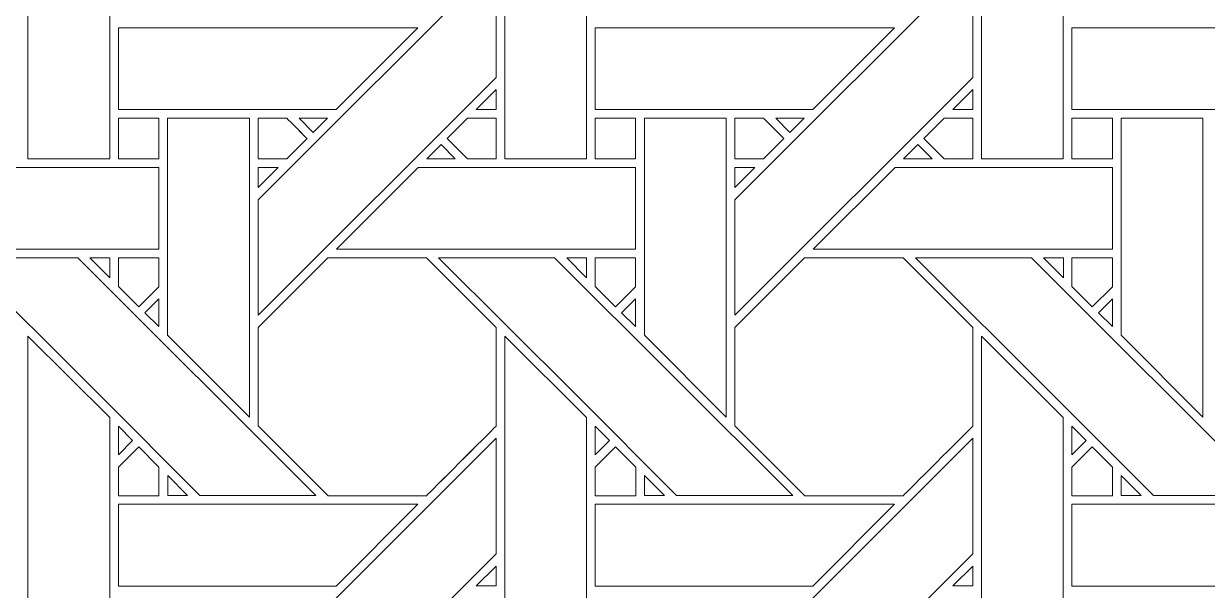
# Model space of a CAD drawing. Header units: inches. Extents: x 2.4 to 22.4, y -0.9 to 19.1.
# Drawn here: x 10.256 to 12.612, y 1.554 to 2.683 of the extents above; entities that cross this region are included whole.
import ezdxf

# ---------------------------------------------------------------- set-up
doc = ezdxf.new("R2010")
doc.units = ezdxf.units.IN
doc.header["$MEASUREMENT"] = 0
doc.layers.add('Design', color=7, linetype='Continuous', lineweight=0)

msp = doc.modelspace()

# ---------------------------------------------------------------- linework, layer by layer
at = {"layer": 'Design'}
for points, knots in [([(2.3829, 19.0948), (2.3829, 19.0948), (2.3829, -0.9052), (2.3829, -0.9052), (2.3829, -0.9052), (22.3829, -0.9052), (22.3829, -0.9052), (22.3829, -0.9052), (22.3829, 19.0948), (22.3829, 19.0948), (22.3829, 19.0948), (2.3829, 19.0948), (2.3829, 19.0948)], [0, 0, 0, 0, 1, 1, 1, 2, 2, 2, 3, 3, 3, 4, 4, 4, 4]), ([(3.3653, 18.1123), (3.3653, 18.1123), (3.3653, 0.0772), (3.3653, 0.0772), (3.3653, 0.0772), (21.4004, 0.0772), (21.4004, 0.0772), (21.4004, 0.0772), (21.4004, 18.1123), (21.4004, 18.1123), (21.4004, 18.1123), (3.3653, 18.1123), (3.3653, 18.1123)], [0, 0, 0, 0, 1, 1, 1, 2, 2, 2, 3, 3, 3, 4, 4, 4, 4]), ([(10.4278, 2.4133), (10.4278, 2.4133), (10.265, 2.4133), (10.265, 2.4133), (10.265, 2.4133), (10.265, 3.0091), (10.265, 3.0091), (10.265, 3.0091), (10.4278, 2.847), (10.4278, 2.847), (10.4278, 2.847), (10.4278, 2.4133), (10.4278, 2.4133)], [0, 0, 0, 0, 1, 1, 1, 2, 2, 2, 3, 3, 3, 4, 4, 4, 4]), ([(11.3765, 2.4133), (11.3765, 2.4133), (11.2137, 2.4133), (11.2137, 2.4133), (11.2137, 2.4133), (11.2137, 3.0091), (11.2137, 3.0091), (11.2137, 3.0091), (11.3765, 2.847), (11.3765, 2.847), (11.3765, 2.847), (11.3765, 2.4133), (11.3765, 2.4133)], [0, 0, 0, 0, 1, 1, 1, 2, 2, 2, 3, 3, 3, 4, 4, 4, 4]), ([(12.3252, 2.4133), (12.3252, 2.4133), (12.1625, 2.4133), (12.1625, 2.4133), (12.1625, 2.4133), (12.1625, 3.0091), (12.1625, 3.0091), (12.1625, 3.0091), (12.3252, 2.847), (12.3252, 2.847), (12.3252, 2.847), (12.3252, 2.4133), (12.3252, 2.4133)], [0, 0, 0, 0, 1, 1, 1, 2, 2, 2, 3, 3, 3, 4, 4, 4, 4]), ([(10.7229, 2.332), (10.7229, 2.332), (11.1966, 2.8056), (11.1966, 2.8056), (11.1966, 2.8056), (11.1966, 2.5756), (11.1966, 2.5756), (11.1966, 2.5756), (10.7229, 2.1019), (10.7229, 2.1019), (10.7229, 2.1019), (10.7229, 2.332), (10.7229, 2.332)], [0, 0, 0, 0, 1, 1, 1, 2, 2, 2, 3, 3, 3, 4, 4, 4, 4]), ([(11.6717, 2.332), (11.6717, 2.332), (12.1453, 2.8056), (12.1453, 2.8056), (12.1453, 2.8056), (12.1453, 2.5756), (12.1453, 2.5756), (12.1453, 2.5756), (11.6717, 2.1019), (11.6717, 2.1019), (11.6717, 2.1019), (11.6717, 2.332), (11.6717, 2.332)], [0, 0, 0, 0, 1, 1, 1, 2, 2, 2, 3, 3, 3, 4, 4, 4, 4]), ([(10.4451, 2.5114), (10.4451, 2.5114), (10.4451, 2.6741), (10.4451, 2.6741), (10.4451, 2.6741), (11.0408, 2.6741), (11.0408, 2.6741), (11.0408, 2.6741), (10.8781, 2.5114), (10.8781, 2.5114), (10.8781, 2.5114), (10.4451, 2.5114), (10.4451, 2.5114)], [0, 0, 0, 0, 1, 1, 1, 2, 2, 2, 3, 3, 3, 4, 4, 4, 4]), ([(11.3938, 2.5114), (11.3938, 2.5114), (11.3938, 2.6741), (11.3938, 2.6741), (11.3938, 2.6741), (11.9895, 2.6741), (11.9895, 2.6741), (11.9895, 2.6741), (11.8268, 2.5114), (11.8268, 2.5114), (11.8268, 2.5114), (11.3938, 2.5114), (11.3938, 2.5114)], [0, 0, 0, 0, 1, 1, 1, 2, 2, 2, 3, 3, 3, 4, 4, 4, 4]), ([(12.3425, 2.5114), (12.3425, 2.5114), (12.3425, 2.6741), (12.3425, 2.6741), (12.3425, 2.6741), (12.9382, 2.6741), (12.9382, 2.6741), (12.9382, 2.6741), (12.7755, 2.5114), (12.7755, 2.5114), (12.7755, 2.5114), (12.3425, 2.5114), (12.3425, 2.5114)], [0, 0, 0, 0, 1, 1, 1, 2, 2, 2, 3, 3, 3, 4, 4, 4, 4]), ([(11.1568, 2.5114), (11.1568, 2.5114), (11.1966, 2.5512), (11.1966, 2.5512), (11.1966, 2.5512), (11.1966, 2.5114), (11.1966, 2.5114), (11.1966, 2.5114), (11.1568, 2.5114), (11.1568, 2.5114)], [0, 0, 0, 0, 1, 1, 1, 2, 2, 2, 3, 3, 3, 3]), ([(12.1056, 2.5114), (12.1056, 2.5114), (12.1453, 2.5512), (12.1453, 2.5512), (12.1453, 2.5512), (12.1453, 2.5114), (12.1453, 2.5114), (12.1453, 2.5114), (12.1056, 2.5114), (12.1056, 2.5114)], [0, 0, 0, 0, 1, 1, 1, 2, 2, 2, 3, 3, 3, 3]), ([(10.4451, 2.4941), (10.4451, 2.4941), (10.5253, 2.4941), (10.5253, 2.4941), (10.5253, 2.4941), (10.5253, 2.4133), (10.5253, 2.4133), (10.5253, 2.4133), (10.4451, 2.4133), (10.4451, 2.4133), (10.4451, 2.4133), (10.4451, 2.4941), (10.4451, 2.4941)], [0, 0, 0, 0, 1, 1, 1, 2, 2, 2, 3, 3, 3, 4, 4, 4, 4]), ([(10.4451, 2.4133), (10.4451, 2.4133), (10.4451, 2.4941), (10.4451, 2.4941), (10.4451, 2.4941), (10.5253, 2.4941), (10.5253, 2.4941), (10.5253, 2.4941), (10.5253, 2.4133), (10.5253, 2.4133), (10.5253, 2.4133), (10.4451, 2.4133), (10.4451, 2.4133)], [0, 0, 0, 0, 1, 1, 1, 2, 2, 2, 3, 3, 3, 4, 4, 4, 4]), ([(10.7058, 2.4941), (10.7058, 2.4941), (10.7058, 1.899), (10.7058, 1.899), (10.7058, 1.899), (10.5429, 2.0619), (10.5429, 2.0619), (10.5429, 2.0619), (10.5429, 2.4941), (10.5429, 2.4941), (10.5429, 2.4941), (10.7058, 2.4941), (10.7058, 2.4941)], [0, 0, 0, 0, 1, 1, 1, 2, 2, 2, 3, 3, 3, 4, 4, 4, 4]), ([(10.78, 2.4941), (10.7851, 2.4889), (10.8159, 2.4581), (10.8203, 2.4537), (10.8203, 2.4537), (10.7799, 2.4133), (10.7799, 2.4133), (10.7799, 2.4133), (10.7229, 2.4133), (10.7229, 2.4133), (10.7229, 2.4133), (10.7229, 2.4941), (10.7229, 2.4941), (10.7229, 2.4941), (10.78, 2.4941), (10.78, 2.4941)], [0, 0, 0, 0, 1, 1, 1, 2, 2, 2, 3, 3, 3, 4, 4, 4, 5, 5, 5, 5]), ([(10.7229, 2.4133), (10.7229, 2.4133), (10.7229, 2.4941), (10.7229, 2.4941), (10.7229, 2.4941), (10.78, 2.4941), (10.78, 2.4941), (10.7852, 2.4888), (10.816, 2.458), (10.8203, 2.4537), (10.8203, 2.4537), (10.7799, 2.4133), (10.7799, 2.4133), (10.7799, 2.4133), (10.7229, 2.4133), (10.7229, 2.4133)], [0, 0, 0, 0, 1, 1, 1, 2, 2, 2, 3, 3, 3, 4, 4, 4, 5, 5, 5, 5]), ([(10.8044, 2.4941), (10.8044, 2.4941), (10.8608, 2.4941), (10.8608, 2.4941), (10.8608, 2.4941), (10.8325, 2.4659), (10.8325, 2.4659), (10.8325, 2.4659), (10.8044, 2.4941), (10.8044, 2.4941)], [0, 0, 0, 0, 1, 1, 1, 2, 2, 2, 3, 3, 3, 3]), ([(11.1395, 2.4133), (11.1395, 2.4133), (11.0991, 2.4536), (11.0991, 2.4536), (11.0991, 2.4536), (11.1396, 2.4941), (11.1396, 2.4941), (11.1396, 2.4941), (11.1966, 2.4941), (11.1966, 2.4941), (11.1966, 2.4941), (11.1966, 2.4133), (11.1966, 2.4133), (11.1966, 2.4133), (11.1395, 2.4133), (11.1395, 2.4133)], [0, 0, 0, 0, 1, 1, 1, 2, 2, 2, 3, 3, 3, 4, 4, 4, 5, 5, 5, 5]), ([(11.0991, 2.4536), (11.0991, 2.4536), (11.1396, 2.4941), (11.1396, 2.4941), (11.1396, 2.4941), (11.1966, 2.4941), (11.1966, 2.4941), (11.1966, 2.4941), (11.1966, 2.4133), (11.1966, 2.4133), (11.1966, 2.4133), (11.1395, 2.4133), (11.1395, 2.4133), (11.1395, 2.4133), (11.0991, 2.4536), (11.0991, 2.4536)], [0, 0, 0, 0, 1, 1, 1, 2, 2, 2, 3, 3, 3, 4, 4, 4, 5, 5, 5, 5]), ([(11.3938, 2.4941), (11.3938, 2.4941), (11.474, 2.4941), (11.474, 2.4941), (11.474, 2.4941), (11.474, 2.4133), (11.474, 2.4133), (11.474, 2.4133), (11.3938, 2.4133), (11.3938, 2.4133), (11.3938, 2.4133), (11.3938, 2.4941), (11.3938, 2.4941)], [0, 0, 0, 0, 1, 1, 1, 2, 2, 2, 3, 3, 3, 4, 4, 4, 4]), ([(11.3938, 2.4133), (11.3938, 2.4133), (11.3938, 2.4941), (11.3938, 2.4941), (11.3938, 2.4941), (11.474, 2.4941), (11.474, 2.4941), (11.474, 2.4941), (11.474, 2.4133), (11.474, 2.4133), (11.474, 2.4133), (11.3938, 2.4133), (11.3938, 2.4133)], [0, 0, 0, 0, 1, 1, 1, 2, 2, 2, 3, 3, 3, 4, 4, 4, 4]), ([(11.6545, 2.4941), (11.6545, 2.4941), (11.6545, 1.899), (11.6545, 1.899), (11.6545, 1.899), (11.4916, 2.0619), (11.4916, 2.0619), (11.4916, 2.0619), (11.4916, 2.4941), (11.4916, 2.4941), (11.4916, 2.4941), (11.6545, 2.4941), (11.6545, 2.4941)], [0, 0, 0, 0, 1, 1, 1, 2, 2, 2, 3, 3, 3, 4, 4, 4, 4]), ([(11.7287, 2.4941), (11.7339, 2.4889), (11.7646, 2.4581), (11.7691, 2.4537), (11.7691, 2.4537), (11.7286, 2.4133), (11.7286, 2.4133), (11.7286, 2.4133), (11.6717, 2.4133), (11.6717, 2.4133), (11.6717, 2.4133), (11.6717, 2.4941), (11.6717, 2.4941), (11.6717, 2.4941), (11.7287, 2.4941), (11.7287, 2.4941)], [0, 0, 0, 0, 1, 1, 1, 2, 2, 2, 3, 3, 3, 4, 4, 4, 5, 5, 5, 5]), ([(11.6717, 2.4133), (11.6717, 2.4133), (11.6717, 2.4941), (11.6717, 2.4941), (11.6717, 2.4941), (11.7287, 2.4941), (11.7287, 2.4941), (11.7339, 2.4889), (11.7646, 2.4581), (11.7691, 2.4537), (11.7691, 2.4537), (11.7286, 2.4133), (11.7286, 2.4133), (11.7286, 2.4133), (11.6717, 2.4133), (11.6717, 2.4133)], [0, 0, 0, 0, 1, 1, 1, 2, 2, 2, 3, 3, 3, 4, 4, 4, 5, 5, 5, 5]), ([(11.7531, 2.4941), (11.7531, 2.4941), (11.8095, 2.4941), (11.8095, 2.4941), (11.8095, 2.4941), (11.7813, 2.4659), (11.7813, 2.4659), (11.7813, 2.4659), (11.7531, 2.4941), (11.7531, 2.4941)], [0, 0, 0, 0, 1, 1, 1, 2, 2, 2, 3, 3, 3, 3]), ([(12.0882, 2.4133), (12.0882, 2.4133), (12.0479, 2.4536), (12.0479, 2.4536), (12.0479, 2.4536), (12.0883, 2.4941), (12.0883, 2.4941), (12.0883, 2.4941), (12.1453, 2.4941), (12.1453, 2.4941), (12.1453, 2.4941), (12.1453, 2.4133), (12.1453, 2.4133), (12.1453, 2.4133), (12.0882, 2.4133), (12.0882, 2.4133)], [0, 0, 0, 0, 1, 1, 1, 2, 2, 2, 3, 3, 3, 4, 4, 4, 5, 5, 5, 5]), ([(12.0479, 2.4536), (12.0479, 2.4536), (12.0883, 2.4941), (12.0883, 2.4941), (12.0883, 2.4941), (12.1453, 2.4941), (12.1453, 2.4941), (12.1453, 2.4941), (12.1453, 2.4133), (12.1453, 2.4133), (12.1453, 2.4133), (12.0882, 2.4133), (12.0882, 2.4133), (12.0882, 2.4133), (12.0479, 2.4536), (12.0479, 2.4536)], [0, 0, 0, 0, 1, 1, 1, 2, 2, 2, 3, 3, 3, 4, 4, 4, 5, 5, 5, 5]), ([(12.3425, 2.4941), (12.3425, 2.4941), (12.4228, 2.4941), (12.4228, 2.4941), (12.4228, 2.4941), (12.4228, 2.4133), (12.4228, 2.4133), (12.4228, 2.4133), (12.3425, 2.4133), (12.3425, 2.4133), (12.3425, 2.4133), (12.3425, 2.4941), (12.3425, 2.4941)], [0, 0, 0, 0, 1, 1, 1, 2, 2, 2, 3, 3, 3, 4, 4, 4, 4]), ([(12.3425, 2.4133), (12.3425, 2.4133), (12.3425, 2.4941), (12.3425, 2.4941), (12.3425, 2.4941), (12.4228, 2.4941), (12.4228, 2.4941), (12.4228, 2.4941), (12.4228, 2.4133), (12.4228, 2.4133), (12.4228, 2.4133), (12.3425, 2.4133), (12.3425, 2.4133)], [0, 0, 0, 0, 1, 1, 1, 2, 2, 2, 3, 3, 3, 4, 4, 4, 4]), ([(12.6032, 2.4941), (12.6032, 2.4941), (12.6032, 1.899), (12.6032, 1.899), (12.6032, 1.899), (12.4403, 2.0619), (12.4403, 2.0619), (12.4403, 2.0619), (12.4403, 2.4941), (12.4403, 2.4941), (12.4403, 2.4941), (12.6032, 2.4941), (12.6032, 2.4941)], [0, 0, 0, 0, 1, 1, 1, 2, 2, 2, 3, 3, 3, 4, 4, 4, 4]), ([(11.1153, 2.4133), (11.1153, 2.4133), (11.0588, 2.4133), (11.0588, 2.4133), (11.0588, 2.4133), (11.087, 2.4416), (11.087, 2.4416), (11.087, 2.4416), (11.1153, 2.4133), (11.1153, 2.4133)], [0, 0, 0, 0, 1, 1, 1, 2, 2, 2, 3, 3, 3, 3]), ([(12.064, 2.4133), (12.064, 2.4133), (12.0075, 2.4133), (12.0075, 2.4133), (12.0075, 2.4133), (12.0358, 2.4416), (12.0358, 2.4416), (12.0358, 2.4416), (12.064, 2.4133), (12.064, 2.4133)], [0, 0, 0, 0, 1, 1, 1, 2, 2, 2, 3, 3, 3, 3]), ([(9.9301, 2.2334), (9.9301, 2.2334), (10.0929, 2.3962), (10.0929, 2.3962), (10.0929, 2.3962), (10.5253, 2.3962), (10.5253, 2.3962), (10.5253, 2.3962), (10.5253, 2.2334), (10.5253, 2.2334), (10.5253, 2.2334), (9.9301, 2.2334), (9.9301, 2.2334)], [0, 0, 0, 0, 1, 1, 1, 2, 2, 2, 3, 3, 3, 4, 4, 4, 4]), ([(10.7628, 2.3962), (10.7628, 2.3962), (10.7229, 2.3564), (10.7229, 2.3564), (10.7229, 2.3564), (10.7229, 2.3962), (10.7229, 2.3962), (10.7229, 2.3962), (10.7628, 2.3962), (10.7628, 2.3962)], [0, 0, 0, 0, 1, 1, 1, 2, 2, 2, 3, 3, 3, 3]), ([(10.8788, 2.2334), (10.8788, 2.2334), (11.0416, 2.3962), (11.0416, 2.3962), (11.0416, 2.3962), (11.4741, 2.3962), (11.4741, 2.3962), (11.4741, 2.3962), (11.4741, 2.2334), (11.4741, 2.2334), (11.4741, 2.2334), (10.8788, 2.2334), (10.8788, 2.2334)], [0, 0, 0, 0, 1, 1, 1, 2, 2, 2, 3, 3, 3, 4, 4, 4, 4]), ([(11.7115, 2.3962), (11.7115, 2.3962), (11.6717, 2.3564), (11.6717, 2.3564), (11.6717, 2.3564), (11.6717, 2.3962), (11.6717, 2.3962), (11.6717, 2.3962), (11.7115, 2.3962), (11.7115, 2.3962)], [0, 0, 0, 0, 1, 1, 1, 2, 2, 2, 3, 3, 3, 3]), ([(11.8275, 2.2334), (11.8275, 2.2334), (11.9904, 2.3962), (11.9904, 2.3962), (11.9904, 2.3962), (12.4228, 2.3962), (12.4228, 2.3962), (12.4228, 2.3962), (12.4228, 2.2334), (12.4228, 2.2334), (12.4228, 2.2334), (11.8275, 2.2334), (11.8275, 2.2334)], [0, 0, 0, 0, 1, 1, 1, 2, 2, 2, 3, 3, 3, 4, 4, 4, 4]), ([(10.4077, 1.9425), (10.4077, 1.9425), (10.1334, 2.2162), (10.1334, 2.2162), (10.1334, 2.2162), (10.3643, 2.2162), (10.3643, 2.2162), (10.3643, 2.2162), (10.838, 1.7426), (10.838, 1.7426), (10.838, 1.7426), (10.6069, 1.7426), (10.6069, 1.7426), (10.6069, 1.7426), (10.4077, 1.9425), (10.4077, 1.9425)], [0, 0, 0, 0, 1, 1, 1, 2, 2, 2, 3, 3, 3, 4, 4, 4, 5, 5, 5, 5]), ([(10.4279, 2.2162), (10.4279, 2.2162), (10.4279, 2.1764), (10.4279, 2.1764), (10.4279, 2.1764), (10.3884, 2.2162), (10.3884, 2.2162), (10.3884, 2.2162), (10.4279, 2.2162), (10.4279, 2.2162)], [0, 0, 0, 0, 1, 1, 1, 2, 2, 2, 3, 3, 3, 3]), ([(10.5253, 2.2162), (10.5253, 2.2162), (10.5253, 2.1586), (10.5253, 2.1586), (10.5253, 2.1586), (10.4854, 2.1186), (10.4854, 2.1186), (10.4854, 2.1186), (10.445, 2.159), (10.445, 2.159), (10.445, 2.159), (10.445, 2.2162), (10.445, 2.2162), (10.445, 2.2162), (10.5253, 2.2162), (10.5253, 2.2162)], [0, 0, 0, 0, 1, 1, 1, 2, 2, 2, 3, 3, 3, 4, 4, 4, 5, 5, 5, 5]), ([(10.4854, 2.1186), (10.4854, 2.1186), (10.445, 2.159), (10.445, 2.159), (10.445, 2.159), (10.445, 2.2162), (10.445, 2.2162), (10.445, 2.2162), (10.5253, 2.2162), (10.5253, 2.2162), (10.5253, 2.2162), (10.5253, 2.1586), (10.5253, 2.1586), (10.5253, 2.1586), (10.4854, 2.1186), (10.4854, 2.1186)], [0, 0, 0, 0, 1, 1, 1, 2, 2, 2, 3, 3, 3, 4, 4, 4, 5, 5, 5, 5]), ([(10.8616, 2.2162), (10.8616, 2.2162), (11.0578, 2.2162), (11.0578, 2.2162), (11.0578, 2.2162), (11.1966, 2.0775), (11.1966, 2.0775), (11.1966, 2.0775), (11.1966, 1.8812), (11.1966, 1.8812), (11.1788, 1.8633), (11.0669, 1.7516), (11.0579, 1.7425), (11.0579, 1.7425), (10.8622, 1.7425), (10.8622, 1.7425), (10.8622, 1.7425), (10.7229, 1.8818), (10.7229, 1.8818), (10.7229, 1.8818), (10.7229, 2.0775), (10.7229, 2.0775), (10.7229, 2.0775), (10.8616, 2.2162), (10.8616, 2.2162)], [0, 0, 0, 0, 1, 1, 1, 2, 2, 2, 3, 3, 3, 4, 4, 4, 5, 5, 5, 6, 6, 6, 7, 7, 7, 8, 8, 8, 8]), ([(10.7229, 1.8818), (10.7229, 1.8818), (10.7229, 2.0775), (10.7229, 2.0775), (10.7229, 2.0775), (10.8616, 2.2162), (10.8616, 2.2162), (10.8616, 2.2162), (11.0578, 2.2162), (11.0578, 2.2162), (11.0578, 2.2162), (11.1966, 2.0775), (11.1966, 2.0775), (11.1966, 2.0775), (11.1966, 1.8812), (11.1966, 1.8812), (11.1786, 1.8632), (11.0668, 1.7515), (11.0579, 1.7425), (11.0579, 1.7425), (10.8622, 1.7425), (10.8622, 1.7425), (10.8622, 1.7425), (10.7229, 1.8818), (10.7229, 1.8818)], [0, 0, 0, 0, 1, 1, 1, 2, 2, 2, 3, 3, 3, 4, 4, 4, 5, 5, 5, 6, 6, 6, 7, 7, 7, 8, 8, 8, 8]), ([(11.3565, 1.9425), (11.3565, 1.9425), (11.0821, 2.2162), (11.0821, 2.2162), (11.0821, 2.2162), (11.313, 2.2162), (11.313, 2.2162), (11.313, 2.2162), (11.7867, 1.7426), (11.7867, 1.7426), (11.7867, 1.7426), (11.5557, 1.7426), (11.5557, 1.7426), (11.5557, 1.7426), (11.3565, 1.9425), (11.3565, 1.9425)], [0, 0, 0, 0, 1, 1, 1, 2, 2, 2, 3, 3, 3, 4, 4, 4, 5, 5, 5, 5]), ([(11.3766, 2.2162), (11.3766, 2.2162), (11.3766, 2.1764), (11.3766, 2.1764), (11.3766, 2.1764), (11.3372, 2.2162), (11.3372, 2.2162), (11.3372, 2.2162), (11.3766, 2.2162), (11.3766, 2.2162)], [0, 0, 0, 0, 1, 1, 1, 2, 2, 2, 3, 3, 3, 3]), ([(11.474, 2.2162), (11.474, 2.2162), (11.474, 2.1586), (11.474, 2.1586), (11.474, 2.1586), (11.4341, 2.1186), (11.4341, 2.1186), (11.4341, 2.1186), (11.3938, 2.159), (11.3938, 2.159), (11.3938, 2.159), (11.3938, 2.2162), (11.3938, 2.2162), (11.3938, 2.2162), (11.474, 2.2162), (11.474, 2.2162)], [0, 0, 0, 0, 1, 1, 1, 2, 2, 2, 3, 3, 3, 4, 4, 4, 5, 5, 5, 5]), ([(11.4341, 2.1186), (11.4341, 2.1186), (11.3938, 2.159), (11.3938, 2.159), (11.3938, 2.159), (11.3938, 2.2162), (11.3938, 2.2162), (11.3938, 2.2162), (11.474, 2.2162), (11.474, 2.2162), (11.474, 2.2162), (11.474, 2.1586), (11.474, 2.1586), (11.474, 2.1586), (11.4341, 2.1186), (11.4341, 2.1186)], [0, 0, 0, 0, 1, 1, 1, 2, 2, 2, 3, 3, 3, 4, 4, 4, 5, 5, 5, 5]), ([(11.8104, 2.2162), (11.8104, 2.2162), (12.0066, 2.2162), (12.0066, 2.2162), (12.0066, 2.2162), (12.1453, 2.0774), (12.1453, 2.0774), (12.1453, 2.0774), (12.1453, 1.8812), (12.1453, 1.8812), (12.1275, 1.8633), (12.0156, 1.7516), (12.0066, 1.7425), (12.0066, 1.7425), (11.8109, 1.7425), (11.8109, 1.7425), (11.8109, 1.7425), (11.6717, 1.8818), (11.6717, 1.8818), (11.6717, 1.8818), (11.6717, 2.0775), (11.6717, 2.0775), (11.6717, 2.0775), (11.8104, 2.2162), (11.8104, 2.2162)], [0, 0, 0, 0, 1, 1, 1, 2, 2, 2, 3, 3, 3, 4, 4, 4, 5, 5, 5, 6, 6, 6, 7, 7, 7, 8, 8, 8, 8]), ([(11.6717, 1.8818), (11.6717, 1.8818), (11.6717, 2.0775), (11.6717, 2.0775), (11.6717, 2.0775), (11.8104, 2.2162), (11.8104, 2.2162), (11.8104, 2.2162), (12.0066, 2.2162), (12.0066, 2.2162), (12.0066, 2.2162), (12.1453, 2.0774), (12.1453, 2.0774), (12.1453, 2.0774), (12.1453, 1.8812), (12.1453, 1.8812), (12.1276, 1.8633), (12.0156, 1.7516), (12.0066, 1.7425), (12.0066, 1.7425), (11.8109, 1.7425), (11.8109, 1.7425), (11.8109, 1.7425), (11.6717, 1.8818), (11.6717, 1.8818)], [0, 0, 0, 0, 1, 1, 1, 2, 2, 2, 3, 3, 3, 4, 4, 4, 5, 5, 5, 6, 6, 6, 7, 7, 7, 8, 8, 8, 8]), ([(12.3052, 1.9425), (12.3052, 1.9425), (12.0308, 2.2162), (12.0308, 2.2162), (12.0308, 2.2162), (12.2618, 2.2162), (12.2618, 2.2162), (12.2618, 2.2162), (12.7354, 1.7426), (12.7354, 1.7426), (12.7354, 1.7426), (12.5044, 1.7426), (12.5044, 1.7426), (12.5044, 1.7426), (12.3052, 1.9425), (12.3052, 1.9425)], [0, 0, 0, 0, 1, 1, 1, 2, 2, 2, 3, 3, 3, 4, 4, 4, 5, 5, 5, 5]), ([(12.3253, 2.2162), (12.3253, 2.2162), (12.3253, 2.1764), (12.3253, 2.1764), (12.3253, 2.1764), (12.2859, 2.2162), (12.2859, 2.2162), (12.2859, 2.2162), (12.3253, 2.2162), (12.3253, 2.2162)], [0, 0, 0, 0, 1, 1, 1, 2, 2, 2, 3, 3, 3, 3]), ([(12.4228, 2.2162), (12.4228, 2.2162), (12.4228, 2.1586), (12.4228, 2.1586), (12.4228, 2.1586), (12.3828, 2.1186), (12.3828, 2.1186), (12.3828, 2.1186), (12.3425, 2.159), (12.3425, 2.159), (12.3425, 2.159), (12.3425, 2.2162), (12.3425, 2.2162), (12.3425, 2.2162), (12.4228, 2.2162), (12.4228, 2.2162)], [0, 0, 0, 0, 1, 1, 1, 2, 2, 2, 3, 3, 3, 4, 4, 4, 5, 5, 5, 5]), ([(12.3828, 2.1186), (12.3828, 2.1186), (12.3425, 2.159), (12.3425, 2.159), (12.3425, 2.159), (12.3425, 2.2162), (12.3425, 2.2162), (12.3425, 2.2162), (12.4228, 2.2162), (12.4228, 2.2162), (12.4228, 2.2162), (12.4228, 2.1586), (12.4228, 2.1586), (12.4228, 2.1586), (12.3828, 2.1186), (12.3828, 2.1186)], [0, 0, 0, 0, 1, 1, 1, 2, 2, 2, 3, 3, 3, 4, 4, 4, 5, 5, 5, 5]), ([(10.5253, 2.1344), (10.5253, 2.1344), (10.5253, 2.0792), (10.5253, 2.0792), (10.5253, 2.0792), (10.4976, 2.1066), (10.4976, 2.1066), (10.4976, 2.1066), (10.5253, 2.1344), (10.5253, 2.1344)], [0, 0, 0, 0, 1, 1, 1, 2, 2, 2, 3, 3, 3, 3]), ([(11.4741, 2.1344), (11.4741, 2.1344), (11.4741, 2.0792), (11.4741, 2.0792), (11.4741, 2.0792), (11.4463, 2.1066), (11.4463, 2.1066), (11.4463, 2.1066), (11.4741, 2.1344), (11.4741, 2.1344)], [0, 0, 0, 0, 1, 1, 1, 2, 2, 2, 3, 3, 3, 3]), ([(12.4228, 2.1344), (12.4228, 2.1344), (12.4228, 2.0792), (12.4228, 2.0792), (12.4228, 2.0792), (12.395, 2.1066), (12.395, 2.1066), (12.395, 2.1066), (12.4228, 2.1344), (12.4228, 2.1344)], [0, 0, 0, 0, 1, 1, 1, 2, 2, 2, 3, 3, 3, 3]), ([(10.4278, 1.4646), (10.4278, 1.4646), (10.265, 1.4646), (10.265, 1.4646), (10.265, 1.4646), (10.265, 2.0604), (10.265, 2.0604), (10.265, 2.0604), (10.4278, 1.8983), (10.4278, 1.8983), (10.4278, 1.8983), (10.4278, 1.4646), (10.4278, 1.4646)], [0, 0, 0, 0, 1, 1, 1, 2, 2, 2, 3, 3, 3, 4, 4, 4, 4]), ([(11.3765, 1.4646), (11.3765, 1.4646), (11.2137, 1.4646), (11.2137, 1.4646), (11.2137, 1.4646), (11.2137, 2.0604), (11.2137, 2.0604), (11.2137, 2.0604), (11.3765, 1.8983), (11.3765, 1.8983), (11.3765, 1.8983), (11.3765, 1.4646), (11.3765, 1.4646)], [0, 0, 0, 0, 1, 1, 1, 2, 2, 2, 3, 3, 3, 4, 4, 4, 4]), ([(12.3252, 1.4646), (12.3252, 1.4646), (12.1625, 1.4646), (12.1625, 1.4646), (12.1625, 1.4646), (12.1625, 2.0604), (12.1625, 2.0604), (12.1625, 2.0604), (12.3252, 1.8983), (12.3252, 1.8983), (12.3252, 1.8983), (12.3252, 1.4646), (12.3252, 1.4646)], [0, 0, 0, 0, 1, 1, 1, 2, 2, 2, 3, 3, 3, 4, 4, 4, 4]), ([(10.4451, 1.824), (10.4451, 1.824), (10.4451, 1.8808), (10.4451, 1.8808), (10.4451, 1.8808), (10.4733, 1.8522), (10.4733, 1.8522), (10.4733, 1.8522), (10.4451, 1.824), (10.4451, 1.824)], [0, 0, 0, 0, 1, 1, 1, 2, 2, 2, 3, 3, 3, 3]), ([(11.3938, 1.824), (11.3938, 1.824), (11.3938, 1.8808), (11.3938, 1.8808), (11.3938, 1.8808), (11.422, 1.8522), (11.422, 1.8522), (11.422, 1.8522), (11.3938, 1.824), (11.3938, 1.824)], [0, 0, 0, 0, 1, 1, 1, 2, 2, 2, 3, 3, 3, 3]), ([(12.3425, 1.824), (12.3425, 1.824), (12.3425, 1.8808), (12.3425, 1.8808), (12.3425, 1.8808), (12.3707, 1.8522), (12.3707, 1.8522), (12.3707, 1.8522), (12.3425, 1.824), (12.3425, 1.824)], [0, 0, 0, 0, 1, 1, 1, 2, 2, 2, 3, 3, 3, 3]), ([(10.4451, 1.7423), (10.4451, 1.7423), (10.4451, 1.7996), (10.4451, 1.7996), (10.4451, 1.7996), (10.4854, 1.8399), (10.4854, 1.8399), (10.4854, 1.8399), (10.5257, 1.7996), (10.5257, 1.7996), (10.5257, 1.7996), (10.5257, 1.7423), (10.5257, 1.7423), (10.5257, 1.7423), (10.4451, 1.7423), (10.4451, 1.7423)], [0, 0, 0, 0, 1, 1, 1, 2, 2, 2, 3, 3, 3, 4, 4, 4, 5, 5, 5, 5]), ([(10.4854, 1.8399), (10.4854, 1.8399), (10.5257, 1.7996), (10.5257, 1.7996), (10.5257, 1.7996), (10.5257, 1.7423), (10.5257, 1.7423), (10.5257, 1.7423), (10.4451, 1.7423), (10.4451, 1.7423), (10.4451, 1.7423), (10.4451, 1.7996), (10.4451, 1.7996), (10.4451, 1.7996), (10.4854, 1.8399), (10.4854, 1.8399)], [0, 0, 0, 0, 1, 1, 1, 2, 2, 2, 3, 3, 3, 4, 4, 4, 5, 5, 5, 5]), ([(10.7229, 1.3833), (10.7229, 1.3833), (11.1966, 1.8569), (11.1966, 1.8569), (11.1966, 1.8569), (11.1966, 1.6268), (11.1966, 1.6268), (11.1966, 1.6268), (10.7229, 1.1532), (10.7229, 1.1532), (10.7229, 1.1532), (10.7229, 1.3833), (10.7229, 1.3833)], [0, 0, 0, 0, 1, 1, 1, 2, 2, 2, 3, 3, 3, 4, 4, 4, 4]), ([(11.3938, 1.7422), (11.3938, 1.7422), (11.3938, 1.7996), (11.3938, 1.7996), (11.3938, 1.7996), (11.4341, 1.8399), (11.4341, 1.8399), (11.4341, 1.8399), (11.4744, 1.7996), (11.4744, 1.7996), (11.4744, 1.7996), (11.4744, 1.7422), (11.4744, 1.7422), (11.4744, 1.7422), (11.3938, 1.7422), (11.3938, 1.7422)], [0, 0, 0, 0, 1, 1, 1, 2, 2, 2, 3, 3, 3, 4, 4, 4, 5, 5, 5, 5]), ([(11.4341, 1.8399), (11.4341, 1.8399), (11.4744, 1.7996), (11.4744, 1.7996), (11.4744, 1.7996), (11.4744, 1.7425), (11.4744, 1.7425), (11.4744, 1.7425), (11.3938, 1.7425), (11.3938, 1.7425), (11.3938, 1.7425), (11.3938, 1.7996), (11.3938, 1.7996), (11.3938, 1.7996), (11.4341, 1.8399), (11.4341, 1.8399)], [0, 0, 0, 0, 1, 1, 1, 2, 2, 2, 3, 3, 3, 4, 4, 4, 5, 5, 5, 5]), ([(11.6717, 1.3833), (11.6717, 1.3833), (12.1453, 1.8569), (12.1453, 1.8569), (12.1453, 1.8569), (12.1453, 1.6268), (12.1453, 1.6268), (12.1453, 1.6268), (11.6717, 1.1532), (11.6717, 1.1532), (11.6717, 1.1532), (11.6717, 1.3833), (11.6717, 1.3833)], [0, 0, 0, 0, 1, 1, 1, 2, 2, 2, 3, 3, 3, 4, 4, 4, 4]), ([(12.3425, 1.7423), (12.3425, 1.7423), (12.3425, 1.7996), (12.3425, 1.7996), (12.3425, 1.7996), (12.3829, 1.8399), (12.3829, 1.8399), (12.3829, 1.8399), (12.4232, 1.7996), (12.4232, 1.7996), (12.4232, 1.7996), (12.4232, 1.7423), (12.4232, 1.7423), (12.4232, 1.7423), (12.3425, 1.7423), (12.3425, 1.7423)], [0, 0, 0, 0, 1, 1, 1, 2, 2, 2, 3, 3, 3, 4, 4, 4, 5, 5, 5, 5]), ([(12.3829, 1.8399), (12.3829, 1.8399), (12.4232, 1.7996), (12.4232, 1.7996), (12.4232, 1.7996), (12.4232, 1.7423), (12.4232, 1.7423), (12.4232, 1.7423), (12.3425, 1.7423), (12.3425, 1.7423), (12.3425, 1.7423), (12.3425, 1.7996), (12.3425, 1.7996), (12.3425, 1.7996), (12.3829, 1.8399), (12.3829, 1.8399)], [0, 0, 0, 0, 1, 1, 1, 2, 2, 2, 3, 3, 3, 4, 4, 4, 5, 5, 5, 5]), ([(10.5827, 1.7426), (10.5827, 1.7426), (10.543, 1.7426), (10.543, 1.7426), (10.543, 1.7426), (10.543, 1.7824), (10.543, 1.7824), (10.543, 1.7824), (10.5827, 1.7426), (10.5827, 1.7426)], [0, 0, 0, 0, 1, 1, 1, 2, 2, 2, 3, 3, 3, 3]), ([(11.5314, 1.7426), (11.5314, 1.7426), (11.4917, 1.7426), (11.4917, 1.7426), (11.4917, 1.7426), (11.4917, 1.7824), (11.4917, 1.7824), (11.4917, 1.7824), (11.5314, 1.7426), (11.5314, 1.7426)], [0, 0, 0, 0, 1, 1, 1, 2, 2, 2, 3, 3, 3, 3]), ([(12.4802, 1.7426), (12.4802, 1.7426), (12.4405, 1.7426), (12.4405, 1.7426), (12.4405, 1.7426), (12.4405, 1.7824), (12.4405, 1.7824), (12.4405, 1.7824), (12.4802, 1.7426), (12.4802, 1.7426)], [0, 0, 0, 0, 1, 1, 1, 2, 2, 2, 3, 3, 3, 3]), ([(10.4451, 1.5626), (10.4451, 1.5626), (10.4451, 1.7254), (10.4451, 1.7254), (10.4451, 1.7254), (11.0408, 1.7254), (11.0408, 1.7254), (11.0408, 1.7254), (10.8781, 1.5626), (10.8781, 1.5626), (10.8781, 1.5626), (10.4451, 1.5626), (10.4451, 1.5626)], [0, 0, 0, 0, 1, 1, 1, 2, 2, 2, 3, 3, 3, 4, 4, 4, 4]), ([(11.3938, 1.5626), (11.3938, 1.5626), (11.3938, 1.7254), (11.3938, 1.7254), (11.3938, 1.7254), (11.9895, 1.7254), (11.9895, 1.7254), (11.9895, 1.7254), (11.8268, 1.5626), (11.8268, 1.5626), (11.8268, 1.5626), (11.3938, 1.5626), (11.3938, 1.5626)], [0, 0, 0, 0, 1, 1, 1, 2, 2, 2, 3, 3, 3, 4, 4, 4, 4]), ([(12.3425, 1.5626), (12.3425, 1.5626), (12.3425, 1.7254), (12.3425, 1.7254), (12.3425, 1.7254), (12.9383, 1.7254), (12.9383, 1.7254), (12.9383, 1.7254), (12.7755, 1.5626), (12.7755, 1.5626), (12.7755, 1.5626), (12.3425, 1.5626), (12.3425, 1.5626)], [0, 0, 0, 0, 1, 1, 1, 2, 2, 2, 3, 3, 3, 4, 4, 4, 4]), ([(11.1568, 1.5627), (11.1568, 1.5627), (11.1966, 1.6024), (11.1966, 1.6024), (11.1966, 1.6024), (11.1966, 1.5627), (11.1966, 1.5627), (11.1966, 1.5627), (11.1568, 1.5627), (11.1568, 1.5627)], [0, 0, 0, 0, 1, 1, 1, 2, 2, 2, 3, 3, 3, 3]), ([(12.1056, 1.5627), (12.1056, 1.5627), (12.1453, 1.6024), (12.1453, 1.6024), (12.1453, 1.6024), (12.1453, 1.5627), (12.1453, 1.5627), (12.1453, 1.5627), (12.1056, 1.5627), (12.1056, 1.5627)], [0, 0, 0, 0, 1, 1, 1, 2, 2, 2, 3, 3, 3, 3])]:
    msp.add_open_spline(points, degree=3, knots=knots, dxfattribs=at)

doc.saveas('drawing.dxf')
